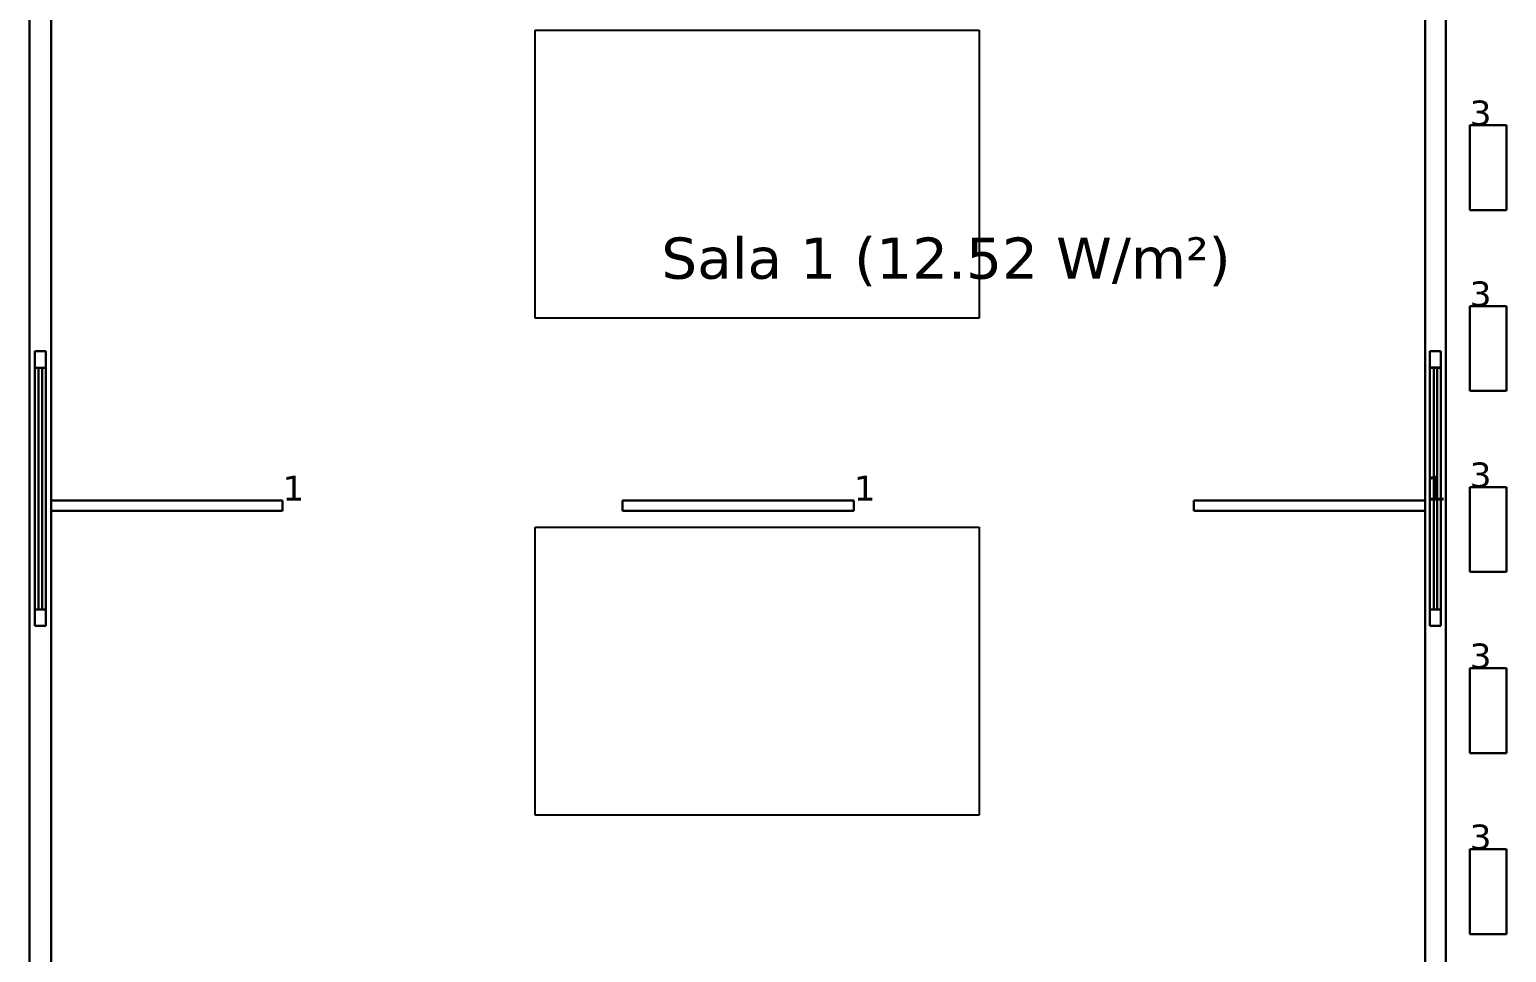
# Model space of a CAD drawing. Header units: inches. Extents: x 28 to 141, y 59 to 110.
# Drawn here: x 28.2 to 38.95, y 66.89 to 73.61 of the extents above; entities that cross this region are included whole.
import ezdxf

# ---------------------------------------------------------------- set-up
doc = ezdxf.new("R2010")
doc.units = ezdxf.units.IN
doc.header["$MEASUREMENT"] = 0
for name, color, linetype, true_color in [('DLX_BLD0_APERT', 7, 'Continuous', 0x969696), ('DLX_BLD0_CALC', 3, 'Continuous', 0x00ff00), ('DLX_BLD0_CONT', 7, 'Continuous', 0x969696), ('DLX_BLD0_DESC', 7, 'Continuous', 0x969696), ('DLX_BLD0_LUM', 7, 'Continuous', 0xffd400), ('DLX_BLD0_LUMKEY_IDX', 7, 'Continuous', 0x969696), ('DLX_BLD0_ROOF', 7, 'Continuous', 0x7f7f7f), ('DLX_BLD1_APERT', 7, 'Continuous', 0x969696), ('DLX_BLD1_CALC', 3, 'Continuous', 0x00ff00), ('DLX_BLD1_LUM', 7, 'Continuous', 0xffd400), ('DLX_BLD1_LUMKEY_IDX', 7, 'Continuous', 0x969696)]:
    doc.layers.add(name, color=color, linetype=linetype, true_color=true_color)
doc.styles.add('TableTextStyle', font='')
doc.styles.get('TableTextStyle').set_extended_font_data('VERDANA.TTF')

msp = doc.modelspace()

# ---------------------------------------------------------------- linework, layer by layer
at = {"layer": 'DLX_BLD0_APERT'}
for points in [[(28.239, 71.269, 0), (28.239, 69.269, 0)], [(28.319, 71.269, 0), (28.239, 71.269, 0)], [(28.239, 69.269, 0), (28.239, 71.269, 0)], [(28.239, 71.269, 0), (28.319, 71.269, 0)], [(28.239, 71.269, 0), (28.239, 71.269, 0)], [(28.239, 71.269, 0), (28.319, 71.269, 0)], [(28.319, 71.269, 0), (28.239, 71.269, 0)], [(28.239, 71.269, 0), (28.239, 69.269, 0)], [(28.239, 69.269, 0), (28.239, 71.269, 0)], [(28.239, 71.269, 0), (28.239, 71.269, 0)], [(28.319, 69.269, 0), (28.319, 71.269, 0)], [(28.319, 71.269, 0), (28.319, 69.269, 0)], [(28.319, 71.269, 0), (28.319, 71.269, 0)], [(28.319, 71.269, 0), (28.319, 69.269, 0)], [(28.319, 69.269, 0), (28.319, 71.269, 0)], [(28.319, 71.269, 0), (28.319, 71.269, 0)], [(38.473, 71.27, 0), (38.393, 71.27, 0)], [(38.393, 71.27, 0), (38.393, 69.27, 0)], [(38.473, 71.27, 0), (38.393, 71.27, 0)], [(38.393, 71.27, 0), (38.393, 71.27, 0)], [(38.393, 71.27, 0), (38.473, 71.27, 0)], [(38.393, 69.27, 0), (38.393, 71.27, 0)], [(38.393, 71.27, 0), (38.473, 71.27, 0)], [(38.393, 69.27, 0), (38.393, 71.27, 0)], [(38.393, 71.27, 0), (38.393, 71.27, 0)], [(38.393, 71.27, 0), (38.393, 69.27, 0)], [(38.473, 69.27, 0), (38.473, 71.27, 0)], [(38.473, 71.27, 0), (38.473, 71.27, 0)], [(38.473, 71.27, 0), (38.473, 69.27, 0)], [(38.473, 69.27, 0), (38.473, 71.27, 0)], [(38.473, 71.27, 0), (38.473, 71.27, 0)], [(38.473, 71.27, 0), (38.473, 69.27, 0)], [(28.239, 71.149, 0), (28.239, 71.149, 0)], [(28.239, 71.149, 0), (28.239, 69.389, 0)], [(28.239, 69.389, 0), (28.239, 71.149, 0)], [(28.239, 69.389, 0), (28.239, 71.149, 0)], [(28.239, 71.149, 0), (28.266, 71.149, 0)], [(28.266, 71.149, 0), (28.239, 71.149, 0)], [(28.239, 71.149, 0), (28.239, 71.149, 0)], [(28.239, 71.149, 0), (28.266, 71.149, 0)], [(28.266, 71.149, 0), (28.239, 71.149, 0)], [(28.239, 71.149, 0), (28.239, 69.389, 0)], [(28.266, 71.149, 0), (28.266, 69.389, 0)], [(28.266, 71.149, 0), (28.266, 71.149, 0)], [(28.266, 69.389, 0), (28.266, 71.149, 0)], [(28.266, 69.389, 0), (28.266, 71.149, 0)], [(28.266, 71.149, 0), (28.291, 71.149, 0)], [(28.291, 71.149, 0), (28.266, 71.149, 0)], [(28.266, 71.149, 0), (28.266, 69.389, 0)], [(28.291, 71.149, 0), (28.266, 71.149, 0)], [(28.266, 71.149, 0), (28.266, 71.149, 0)], [(28.266, 71.149, 0), (28.291, 71.149, 0)], [(28.266, 71.149, 0), (28.266, 69.389, 0)], [(28.266, 69.389, 0), (28.266, 71.149, 0)], [(28.266, 71.149, 0), (28.266, 71.149, 0)], [(28.266, 71.149, 0), (28.266, 69.389, 0)], [(28.291, 71.149, 0), (28.266, 71.149, 0)], [(28.266, 69.389, 0), (28.266, 71.149, 0)], [(28.266, 71.149, 0), (28.291, 71.149, 0)], [(28.266, 71.149, 0), (28.266, 71.149, 0)], [(28.266, 71.149, 0), (28.291, 71.149, 0)], [(28.291, 71.149, 0), (28.266, 71.149, 0)], [(28.291, 69.389, 0), (28.291, 71.149, 0)], [(28.291, 71.149, 0), (28.319, 71.149, 0)], [(28.291, 71.149, 0), (28.291, 69.389, 0)], [(28.291, 71.149, 0), (28.291, 69.389, 0)], [(28.319, 71.149, 0), (28.291, 71.149, 0)], [(28.291, 69.389, 0), (28.291, 71.149, 0)], [(28.291, 71.149, 0), (28.291, 71.149, 0)], [(28.291, 71.149, 0), (28.319, 71.149, 0)], [(28.319, 71.149, 0), (28.291, 71.149, 0)], [(28.291, 71.149, 0), (28.291, 71.149, 0)], [(28.291, 69.389, 0), (28.291, 71.149, 0)], [(28.291, 71.149, 0), (28.291, 69.389, 0)], [(28.291, 69.389, 0), (28.291, 71.149, 0)], [(28.291, 71.149, 0), (28.291, 71.149, 0)], [(28.291, 71.149, 0), (28.291, 69.389, 0)], [(28.291, 71.149, 0), (28.291, 71.149, 0)], [(28.319, 71.149, 0), (28.319, 71.149, 0)], [(28.319, 71.149, 0), (28.319, 69.389, 0)], [(28.319, 69.389, 0), (28.319, 71.149, 0)], [(28.319, 71.149, 0), (28.319, 69.389, 0)], [(28.319, 69.389, 0), (28.319, 71.149, 0)], [(28.319, 71.149, 0), (28.319, 71.149, 0)], [(38.393, 69.39, 0), (38.393, 71.15, 0)], [(38.393, 71.15, 0), (38.393, 71.15, 0)], [(38.393, 71.15, 0), (38.393, 69.39, 0)], [(38.393, 69.39, 0), (38.393, 71.15, 0)], [(38.393, 71.15, 0), (38.42, 71.15, 0)], [(38.42, 71.15, 0), (38.393, 71.15, 0)], [(38.393, 71.15, 0), (38.393, 71.15, 0)], [(38.393, 71.15, 0), (38.42, 71.15, 0)], [(38.42, 71.15, 0), (38.393, 71.15, 0)], [(38.393, 71.15, 0), (38.393, 69.39, 0)], [(38.42, 71.15, 0), (38.42, 69.39, 0)], [(38.42, 69.39, 0), (38.42, 71.15, 0)], [(38.42, 71.15, 0), (38.445, 71.15, 0)], [(38.42, 71.15, 0), (38.42, 71.15, 0)], [(38.42, 71.15, 0), (38.42, 71.15, 0)], [(38.42, 71.15, 0), (38.445, 71.15, 0)], [(38.445, 71.15, 0), (38.42, 71.15, 0)], [(38.42, 69.39, 0), (38.42, 71.15, 0)], [(38.42, 71.15, 0), (38.42, 69.39, 0)], [(38.445, 71.15, 0), (38.42, 71.15, 0)], [(38.445, 71.15, 0), (38.42, 71.15, 0)], [(38.42, 71.15, 0), (38.42, 69.39, 0)], [(38.42, 69.39, 0), (38.42, 71.15, 0)], [(38.42, 71.15, 0), (38.42, 71.15, 0)], [(38.42, 71.15, 0), (38.42, 69.39, 0)], [(38.42, 69.39, 0), (38.42, 71.15, 0)], [(38.42, 71.15, 0), (38.445, 71.15, 0)], [(38.445, 71.15, 0), (38.42, 71.15, 0)], [(38.42, 71.15, 0), (38.42, 71.15, 0)], [(38.42, 71.15, 0), (38.445, 71.15, 0)], [(38.445, 69.39, 0), (38.445, 71.15, 0)], [(38.445, 71.15, 0), (38.473, 71.15, 0)], [(38.445, 71.15, 0), (38.445, 71.15, 0)], [(38.445, 71.15, 0), (38.473, 71.15, 0)], [(38.473, 71.15, 0), (38.445, 71.15, 0)], [(38.445, 71.15, 0), (38.445, 69.39, 0)], [(38.473, 71.15, 0), (38.445, 71.15, 0)], [(38.445, 71.15, 0), (38.445, 69.39, 0)], [(38.445, 71.15, 0), (38.445, 71.15, 0)], [(38.445, 69.39, 0), (38.445, 71.15, 0)], [(38.445, 69.39, 0), (38.445, 71.15, 0)], [(38.445, 71.15, 0), (38.445, 71.15, 0)], [(38.445, 71.15, 0), (38.445, 69.39, 0)], [(38.445, 69.39, 0), (38.445, 71.15, 0)], [(38.445, 71.15, 0), (38.445, 69.39, 0)], [(38.445, 71.15, 0), (38.445, 71.15, 0)], [(38.473, 69.39, 0), (38.473, 71.15, 0)], [(38.473, 71.15, 0), (38.473, 71.15, 0)], [(38.473, 71.15, 0), (38.473, 69.39, 0)], [(38.473, 71.15, 0), (38.473, 69.39, 0)], [(38.473, 71.15, 0), (38.473, 71.15, 0)], [(38.473, 69.39, 0), (38.473, 71.15, 0)], [(28.239, 69.389, 0), (28.239, 69.389, 0)], [(28.266, 69.389, 0), (28.239, 69.389, 0)], [(28.266, 69.389, 0), (28.239, 69.389, 0)], [(28.239, 69.389, 0), (28.239, 69.389, 0)], [(28.239, 69.389, 0), (28.266, 69.389, 0)], [(28.239, 69.389, 0), (28.266, 69.389, 0)], [(28.266, 69.389, 0), (28.266, 69.389, 0)], [(28.291, 69.389, 0), (28.266, 69.389, 0)], [(28.291, 69.389, 0), (28.266, 69.389, 0)], [(28.266, 69.389, 0), (28.266, 69.389, 0)], [(28.266, 69.389, 0), (28.291, 69.389, 0)], [(28.266, 69.389, 0), (28.291, 69.389, 0)], [(28.266, 69.389, 0), (28.266, 69.389, 0)], [(28.266, 69.389, 0), (28.291, 69.389, 0)], [(28.291, 69.389, 0), (28.266, 69.389, 0)], [(28.266, 69.389, 0), (28.266, 69.389, 0)], [(28.266, 69.389, 0), (28.291, 69.389, 0)], [(28.291, 69.389, 0), (28.266, 69.389, 0)], [(28.319, 69.389, 0), (28.291, 69.389, 0)], [(28.291, 69.389, 0), (28.291, 69.389, 0)], [(28.291, 69.389, 0), (28.319, 69.389, 0)], [(28.319, 69.389, 0), (28.291, 69.389, 0)], [(28.291, 69.389, 0), (28.291, 69.389, 0)], [(28.291, 69.389, 0), (28.319, 69.389, 0)], [(28.291, 69.389, 0), (28.291, 69.389, 0)], [(28.291, 69.389, 0), (28.291, 69.389, 0)], [(28.319, 69.389, 0), (28.319, 69.389, 0)], [(28.319, 69.389, 0), (28.319, 69.389, 0)], [(38.393, 69.39, 0), (38.393, 69.39, 0)], [(38.42, 69.39, 0), (38.393, 69.39, 0)], [(38.393, 69.39, 0), (38.42, 69.39, 0)], [(38.42, 69.39, 0), (38.393, 69.39, 0)], [(38.393, 69.39, 0), (38.393, 69.39, 0)], [(38.393, 69.39, 0), (38.42, 69.39, 0)], [(38.445, 69.39, 0), (38.42, 69.39, 0)], [(38.42, 69.39, 0), (38.445, 69.39, 0)], [(38.42, 69.39, 0), (38.42, 69.39, 0)], [(38.42, 69.39, 0), (38.42, 69.39, 0)], [(38.42, 69.39, 0), (38.445, 69.39, 0)], [(38.445, 69.39, 0), (38.42, 69.39, 0)], [(38.42, 69.39, 0), (38.445, 69.39, 0)], [(38.42, 69.39, 0), (38.42, 69.39, 0)], [(38.445, 69.39, 0), (38.42, 69.39, 0)], [(38.445, 69.39, 0), (38.42, 69.39, 0)], [(38.42, 69.39, 0), (38.42, 69.39, 0)], [(38.42, 69.39, 0), (38.445, 69.39, 0)], [(38.473, 69.39, 0), (38.445, 69.39, 0)], [(38.445, 69.39, 0), (38.445, 69.39, 0)], [(38.445, 69.39, 0), (38.473, 69.39, 0)], [(38.473, 69.39, 0), (38.445, 69.39, 0)], [(38.445, 69.39, 0), (38.473, 69.39, 0)], [(38.445, 69.39, 0), (38.445, 69.39, 0)], [(38.445, 69.39, 0), (38.445, 69.39, 0)], [(38.445, 69.39, 0), (38.445, 69.39, 0)], [(38.473, 69.39, 0), (38.473, 69.39, 0)], [(38.473, 69.39, 0), (38.473, 69.39, 0)], [(28.239, 69.269, 0), (28.319, 69.269, 0)], [(28.239, 69.269, 0), (28.239, 69.269, 0)], [(28.239, 69.269, 0), (28.319, 69.269, 0)], [(28.319, 69.269, 0), (28.239, 69.269, 0)], [(28.319, 69.269, 0), (28.239, 69.269, 0)], [(28.239, 69.269, 0), (28.239, 69.269, 0)], [(28.319, 69.269, 0), (28.319, 69.269, 0)], [(28.319, 69.269, 0), (28.319, 69.269, 0)], [(38.393, 69.27, 0), (38.473, 69.27, 0)], [(38.473, 69.27, 0), (38.393, 69.27, 0)], [(38.473, 69.27, 0), (38.393, 69.27, 0)], [(38.393, 69.27, 0), (38.393, 69.27, 0)], [(38.393, 69.27, 0), (38.473, 69.27, 0)], [(38.393, 69.27, 0), (38.393, 69.27, 0)], [(38.473, 69.27, 0), (38.473, 69.27, 0)], [(38.473, 69.27, 0), (38.473, 69.27, 0)]]:
    msp.add_polyline3d(points, dxfattribs=at)
at = {"layer": 'DLX_BLD0_CALC'}
for points in [[(28.358, 84.599, 0), (28.358, 59.295, 0)], [(38.358, 59.295, 0), (38.358, 80.33, 0)], [(31.88, 73.607, 0), (35.112, 73.607, 0)], [(31.88, 71.509, 0), (31.88, 73.607, 0)], [(35.112, 73.607, 0), (35.112, 71.509, 0)], [(35.112, 71.509, 0), (31.88, 71.509, 0)], [(31.88, 69.989, 0), (35.112, 69.989, 0)], [(31.88, 67.891, 0), (31.88, 69.989, 0)], [(35.112, 69.989, 0), (35.112, 67.891, 0)], [(35.112, 67.891, 0), (31.88, 67.891, 0)]]:
    msp.add_polyline3d(points, dxfattribs=at)
at = {"layer": 'DLX_BLD0_CONT'}
for points in [[(28.2, 93.1, 0), (28.2, 59.131, 0)], [(28.358, 84.599, 0), (28.358, 59.295, 0)], [(38.358, 59.295, 0), (38.358, 84.599, 0)], [(38.508, 59.131, 0), (38.508, 84.599, 0)]]:
    msp.add_polyline3d(points, dxfattribs=at)
at = {"layer": 'DLX_BLD0_LUM'}
for points in [[(28.358, 70.108, 0), (28.358, 70.182, 0)], [(28.358, 70.182, 0), (28.358, 70.182, 0)], [(28.358, 70.182, 0), (28.358, 70.108, 0)], [(28.358, 70.182, 0), (30.042, 70.182, 0)], [(30.042, 70.182, 0), (28.358, 70.182, 0)], [(28.358, 70.182, 0), (28.358, 70.182, 0)], [(30.042, 70.182, 0), (28.358, 70.182, 0)], [(28.358, 70.182, 0), (28.358, 70.108, 0)], [(28.358, 70.108, 0), (28.358, 70.182, 0)], [(28.358, 70.182, 0), (30.042, 70.182, 0)], [(28.358, 70.108, 0), (28.358, 70.108, 0)], [(30.042, 70.108, 0), (28.358, 70.108, 0)], [(28.358, 70.108, 0), (28.358, 70.108, 0)], [(28.358, 70.108, 0), (30.042, 70.108, 0)], [(28.358, 70.108, 0), (30.042, 70.108, 0)], [(30.042, 70.108, 0), (28.358, 70.108, 0)], [(30.042, 70.182, 0), (30.042, 70.182, 0)], [(30.042, 70.182, 0), (30.042, 70.108, 0)], [(30.042, 70.108, 0), (30.042, 70.182, 0)], [(30.042, 70.182, 0), (30.042, 70.182, 0)], [(30.042, 70.108, 0), (30.042, 70.182, 0)], [(30.042, 70.182, 0), (30.042, 70.108, 0)], [(30.042, 70.108, 0), (30.042, 70.108, 0)], [(30.042, 70.108, 0), (30.042, 70.108, 0)], [(32.516, 70.108, 0), (32.516, 70.182, 0)], [(32.516, 70.182, 0), (32.516, 70.182, 0)], [(32.516, 70.182, 0), (32.516, 70.108, 0)], [(32.516, 70.182, 0), (34.2, 70.182, 0)], [(34.2, 70.182, 0), (32.516, 70.182, 0)], [(32.516, 70.182, 0), (32.516, 70.182, 0)], [(34.2, 70.182, 0), (32.516, 70.182, 0)], [(32.516, 70.182, 0), (32.516, 70.108, 0)], [(32.516, 70.108, 0), (32.516, 70.182, 0)], [(32.516, 70.182, 0), (34.2, 70.182, 0)], [(32.516, 70.108, 0), (32.516, 70.108, 0)], [(34.2, 70.108, 0), (32.516, 70.108, 0)], [(32.516, 70.108, 0), (32.516, 70.108, 0)], [(32.516, 70.108, 0), (34.2, 70.108, 0)], [(32.516, 70.108, 0), (34.2, 70.108, 0)], [(34.2, 70.108, 0), (32.516, 70.108, 0)], [(34.2, 70.182, 0), (34.2, 70.182, 0)], [(34.2, 70.182, 0), (34.2, 70.108, 0)], [(34.2, 70.108, 0), (34.2, 70.182, 0)], [(34.2, 70.182, 0), (34.2, 70.182, 0)], [(34.2, 70.108, 0), (34.2, 70.182, 0)], [(34.2, 70.182, 0), (34.2, 70.108, 0)], [(34.2, 70.108, 0), (34.2, 70.108, 0)], [(34.2, 70.108, 0), (34.2, 70.108, 0)], [(36.674, 70.108, 0), (36.674, 70.182, 0)], [(36.674, 70.182, 0), (36.674, 70.182, 0)], [(36.674, 70.182, 0), (36.674, 70.108, 0)], [(36.674, 70.182, 0), (38.358, 70.182, 0)], [(38.358, 70.182, 0), (36.674, 70.182, 0)], [(36.674, 70.182, 0), (36.674, 70.182, 0)], [(38.358, 70.182, 0), (36.674, 70.182, 0)], [(36.674, 70.182, 0), (36.674, 70.108, 0)], [(36.674, 70.108, 0), (36.674, 70.182, 0)], [(36.674, 70.182, 0), (38.358, 70.182, 0)], [(36.674, 70.108, 0), (36.674, 70.108, 0)], [(38.358, 70.108, 0), (36.674, 70.108, 0)], [(36.674, 70.108, 0), (36.674, 70.108, 0)], [(36.674, 70.108, 0), (38.358, 70.108, 0)], [(36.674, 70.108, 0), (38.358, 70.108, 0)], [(38.358, 70.108, 0), (36.674, 70.108, 0)], [(38.358, 70.182, 0), (38.358, 70.182, 0)], [(38.358, 70.182, 0), (38.358, 70.108, 0)], [(38.358, 70.108, 0), (38.358, 70.182, 0)], [(38.358, 70.182, 0), (38.358, 70.182, 0)], [(38.358, 70.108, 0), (38.358, 70.182, 0)], [(38.358, 70.182, 0), (38.358, 70.108, 0)], [(38.358, 70.108, 0), (38.358, 70.108, 0)], [(38.358, 70.108, 0), (38.358, 70.108, 0)]]:
    msp.add_polyline3d(points, dxfattribs=at)
at = {"layer": 'DLX_BLD0_ROOF'}
for points in [[(28.2, 93.1, 0), (28.2, 59.131, 0)], [(28.2, 59.131, 0), (28.2, 93.1, 0)], [(28.2, 59.131, 0), (28.2, 93.1, 0)], [(28.2, 93.1, 0), (28.2, 59.131, 0)], [(28.358, 84.599, 0), (28.358, 59.295, 0)], [(28.358, 59.295, 0), (28.358, 84.599, 0)], [(38.358, 59.295, 0), (38.358, 84.599, 0)], [(38.358, 84.599, 0), (38.358, 59.295, 0)], [(38.508, 59.131, 0), (38.508, 84.599, 0)], [(38.508, 84.599, 0), (38.508, 59.131, 0)], [(38.508, 84.599, 0), (38.508, 59.131, 0)], [(38.508, 59.131, 0), (38.508, 84.599, 0)]]:
    msp.add_polyline3d(points, dxfattribs=at)
at = {"layer": 'DLX_BLD1_APERT'}
for points in [[(38.393, 71.269, 0), (38.393, 69.269, 0)], [(38.473, 71.269, 0), (38.393, 71.269, 0)], [(38.393, 69.269, 0), (38.393, 71.269, 0)], [(38.393, 71.269, 0), (38.473, 71.269, 0)], [(38.393, 71.269, 0), (38.393, 71.269, 0)], [(38.393, 71.269, 0), (38.473, 71.269, 0)], [(38.473, 71.269, 0), (38.393, 71.269, 0)], [(38.393, 71.269, 0), (38.393, 69.269, 0)], [(38.393, 69.269, 0), (38.393, 71.269, 0)], [(38.393, 71.269, 0), (38.393, 71.269, 0)], [(38.473, 69.269, 0), (38.473, 71.269, 0)], [(38.473, 71.269, 0), (38.473, 69.269, 0)], [(38.473, 71.269, 0), (38.473, 71.269, 0)], [(38.473, 71.269, 0), (38.473, 69.269, 0)], [(38.473, 69.269, 0), (38.473, 71.269, 0)], [(38.473, 71.269, 0), (38.473, 71.269, 0)], [(38.393, 71.149, 0), (38.393, 71.149, 0)], [(38.393, 71.149, 0), (38.393, 69.389, 0)], [(38.393, 69.389, 0), (38.393, 71.149, 0)], [(38.393, 69.389, 0), (38.393, 71.149, 0)], [(38.393, 71.149, 0), (38.42, 71.149, 0)], [(38.42, 71.149, 0), (38.393, 71.149, 0)], [(38.393, 71.149, 0), (38.393, 71.149, 0)], [(38.393, 71.149, 0), (38.42, 71.149, 0)], [(38.42, 71.149, 0), (38.393, 71.149, 0)], [(38.393, 71.149, 0), (38.393, 69.389, 0)], [(38.42, 71.149, 0), (38.42, 69.389, 0)], [(38.42, 71.149, 0), (38.42, 71.149, 0)], [(38.42, 69.389, 0), (38.42, 71.149, 0)], [(38.42, 69.389, 0), (38.42, 71.149, 0)], [(38.42, 71.149, 0), (38.445, 71.149, 0)], [(38.445, 71.149, 0), (38.42, 71.149, 0)], [(38.42, 71.149, 0), (38.42, 69.389, 0)], [(38.445, 71.149, 0), (38.42, 71.149, 0)], [(38.42, 71.149, 0), (38.42, 71.149, 0)], [(38.42, 71.149, 0), (38.445, 71.149, 0)], [(38.42, 71.149, 0), (38.42, 69.389, 0)], [(38.42, 69.389, 0), (38.42, 71.149, 0)], [(38.42, 71.149, 0), (38.42, 71.149, 0)], [(38.42, 71.149, 0), (38.42, 69.389, 0)], [(38.445, 71.149, 0), (38.42, 71.149, 0)], [(38.42, 69.389, 0), (38.42, 71.149, 0)], [(38.42, 71.149, 0), (38.445, 71.149, 0)], [(38.42, 71.149, 0), (38.42, 71.149, 0)], [(38.42, 71.149, 0), (38.445, 71.149, 0)], [(38.445, 71.149, 0), (38.42, 71.149, 0)], [(38.445, 69.389, 0), (38.445, 71.149, 0)], [(38.445, 71.149, 0), (38.473, 71.149, 0)], [(38.445, 71.149, 0), (38.445, 69.389, 0)], [(38.445, 71.149, 0), (38.445, 69.389, 0)], [(38.473, 71.149, 0), (38.445, 71.149, 0)], [(38.445, 69.389, 0), (38.445, 71.149, 0)], [(38.445, 71.149, 0), (38.445, 71.149, 0)], [(38.445, 71.149, 0), (38.473, 71.149, 0)], [(38.473, 71.149, 0), (38.445, 71.149, 0)], [(38.445, 71.149, 0), (38.445, 71.149, 0)], [(38.445, 69.389, 0), (38.445, 71.149, 0)], [(38.445, 71.149, 0), (38.445, 69.389, 0)], [(38.445, 69.389, 0), (38.445, 71.149, 0)], [(38.445, 71.149, 0), (38.445, 71.149, 0)], [(38.445, 71.149, 0), (38.445, 69.389, 0)], [(38.445, 71.149, 0), (38.445, 71.149, 0)], [(38.473, 71.149, 0), (38.473, 71.149, 0)], [(38.473, 71.149, 0), (38.473, 69.389, 0)], [(38.473, 69.389, 0), (38.473, 71.149, 0)], [(38.473, 71.149, 0), (38.473, 69.389, 0)], [(38.473, 69.389, 0), (38.473, 71.149, 0)], [(38.473, 71.149, 0), (38.473, 71.149, 0)], [(38.393, 69.389, 0), (38.393, 69.389, 0)], [(38.42, 69.389, 0), (38.393, 69.389, 0)], [(38.42, 69.389, 0), (38.393, 69.389, 0)], [(38.393, 69.389, 0), (38.393, 69.389, 0)], [(38.393, 69.389, 0), (38.42, 69.389, 0)], [(38.393, 69.389, 0), (38.42, 69.389, 0)], [(38.42, 69.389, 0), (38.42, 69.389, 0)], [(38.445, 69.389, 0), (38.42, 69.389, 0)], [(38.445, 69.389, 0), (38.42, 69.389, 0)], [(38.42, 69.389, 0), (38.42, 69.389, 0)], [(38.42, 69.389, 0), (38.445, 69.389, 0)], [(38.42, 69.389, 0), (38.445, 69.389, 0)], [(38.42, 69.389, 0), (38.42, 69.389, 0)], [(38.42, 69.389, 0), (38.445, 69.389, 0)], [(38.445, 69.389, 0), (38.42, 69.389, 0)], [(38.42, 69.389, 0), (38.42, 69.389, 0)], [(38.42, 69.389, 0), (38.445, 69.389, 0)], [(38.445, 69.389, 0), (38.42, 69.389, 0)], [(38.473, 69.389, 0), (38.445, 69.389, 0)], [(38.445, 69.389, 0), (38.445, 69.389, 0)], [(38.445, 69.389, 0), (38.473, 69.389, 0)], [(38.473, 69.389, 0), (38.445, 69.389, 0)], [(38.445, 69.389, 0), (38.445, 69.389, 0)], [(38.445, 69.389, 0), (38.473, 69.389, 0)], [(38.445, 69.389, 0), (38.445, 69.389, 0)], [(38.445, 69.389, 0), (38.445, 69.389, 0)], [(38.473, 69.389, 0), (38.473, 69.389, 0)], [(38.473, 69.389, 0), (38.473, 69.389, 0)], [(38.393, 69.269, 0), (38.473, 69.269, 0)], [(38.393, 69.269, 0), (38.393, 69.269, 0)], [(38.393, 69.269, 0), (38.473, 69.269, 0)], [(38.473, 69.269, 0), (38.393, 69.269, 0)], [(38.473, 69.269, 0), (38.393, 69.269, 0)], [(38.393, 69.269, 0), (38.393, 69.269, 0)], [(38.473, 69.269, 0), (38.473, 69.269, 0)], [(38.473, 69.269, 0), (38.473, 69.269, 0)]]:
    msp.add_polyline3d(points, dxfattribs=at)
at = {"layer": 'DLX_BLD1_CALC'}
msp.add_polyline3d([(38.508, 84.599, 0), (38.508, 64.437, 0)], dxfattribs=at)
at = {"layer": 'DLX_BLD1_LUM'}
for points in [[(38.683, 72.297, 0), (38.683, 72.914, 0)], [(38.683, 72.914, 0), (38.683, 72.914, 0)], [(38.683, 72.914, 0), (38.683, 72.297, 0)], [(38.683, 72.914, 0), (38.95, 72.914, 0)], [(38.95, 72.914, 0), (38.683, 72.914, 0)], [(38.683, 72.914, 0), (38.683, 72.914, 0)], [(38.95, 72.914, 0), (38.683, 72.914, 0)], [(38.683, 72.914, 0), (38.683, 72.297, 0)], [(38.683, 72.297, 0), (38.683, 72.914, 0)], [(38.683, 72.914, 0), (38.95, 72.914, 0)], [(38.95, 72.914, 0), (38.95, 72.914, 0)], [(38.95, 72.914, 0), (38.95, 72.297, 0)], [(38.95, 72.297, 0), (38.95, 72.914, 0)], [(38.95, 72.914, 0), (38.95, 72.914, 0)], [(38.95, 72.297, 0), (38.95, 72.914, 0)], [(38.95, 72.914, 0), (38.95, 72.297, 0)], [(38.95, 72.297, 0), (38.683, 72.297, 0)], [(38.683, 72.297, 0), (38.683, 72.297, 0)], [(38.683, 72.297, 0), (38.95, 72.297, 0)], [(38.683, 72.297, 0), (38.683, 72.297, 0)], [(38.683, 72.297, 0), (38.95, 72.297, 0)], [(38.95, 72.297, 0), (38.683, 72.297, 0)], [(38.95, 72.297, 0), (38.95, 72.297, 0)], [(38.95, 72.297, 0), (38.95, 72.297, 0)], [(38.683, 70.98, 0), (38.683, 71.597, 0)], [(38.683, 71.597, 0), (38.683, 71.597, 0)], [(38.683, 71.597, 0), (38.683, 70.98, 0)], [(38.683, 71.597, 0), (38.95, 71.597, 0)], [(38.95, 71.597, 0), (38.683, 71.597, 0)], [(38.683, 71.597, 0), (38.683, 71.597, 0)], [(38.95, 71.597, 0), (38.683, 71.597, 0)], [(38.683, 71.597, 0), (38.683, 70.98, 0)], [(38.683, 70.98, 0), (38.683, 71.597, 0)], [(38.683, 71.597, 0), (38.95, 71.597, 0)], [(38.95, 71.597, 0), (38.95, 71.597, 0)], [(38.95, 71.597, 0), (38.95, 70.98, 0)], [(38.95, 70.98, 0), (38.95, 71.597, 0)], [(38.95, 71.597, 0), (38.95, 71.597, 0)], [(38.95, 70.98, 0), (38.95, 71.597, 0)], [(38.95, 71.597, 0), (38.95, 70.98, 0)], [(38.95, 70.98, 0), (38.683, 70.98, 0)], [(38.683, 70.98, 0), (38.683, 70.98, 0)], [(38.683, 70.98, 0), (38.95, 70.98, 0)], [(38.683, 70.98, 0), (38.683, 70.98, 0)], [(38.683, 70.98, 0), (38.95, 70.98, 0)], [(38.95, 70.98, 0), (38.683, 70.98, 0)], [(38.95, 70.98, 0), (38.95, 70.98, 0)], [(38.95, 70.98, 0), (38.95, 70.98, 0)], [(38.683, 69.662, 0), (38.683, 70.279, 0)], [(38.683, 70.279, 0), (38.683, 70.279, 0)], [(38.683, 70.279, 0), (38.683, 69.662, 0)], [(38.683, 70.279, 0), (38.95, 70.279, 0)], [(38.95, 70.279, 0), (38.683, 70.279, 0)], [(38.683, 70.279, 0), (38.683, 70.279, 0)], [(38.95, 70.279, 0), (38.683, 70.279, 0)], [(38.683, 70.279, 0), (38.683, 69.662, 0)], [(38.683, 69.662, 0), (38.683, 70.279, 0)], [(38.683, 70.279, 0), (38.95, 70.279, 0)], [(38.95, 70.279, 0), (38.95, 70.279, 0)], [(38.95, 70.279, 0), (38.95, 69.662, 0)], [(38.95, 69.662, 0), (38.95, 70.279, 0)], [(38.95, 70.279, 0), (38.95, 70.279, 0)], [(38.95, 69.662, 0), (38.95, 70.279, 0)], [(38.95, 70.279, 0), (38.95, 69.662, 0)], [(38.95, 69.662, 0), (38.683, 69.662, 0)], [(38.683, 69.662, 0), (38.683, 69.662, 0)], [(38.683, 69.662, 0), (38.95, 69.662, 0)], [(38.683, 69.662, 0), (38.683, 69.662, 0)], [(38.683, 69.662, 0), (38.95, 69.662, 0)], [(38.95, 69.662, 0), (38.683, 69.662, 0)], [(38.95, 69.662, 0), (38.95, 69.662, 0)], [(38.95, 69.662, 0), (38.95, 69.662, 0)], [(38.683, 68.344, 0), (38.683, 68.961, 0)], [(38.683, 68.961, 0), (38.683, 68.961, 0)], [(38.683, 68.961, 0), (38.683, 68.344, 0)], [(38.683, 68.961, 0), (38.95, 68.961, 0)], [(38.95, 68.961, 0), (38.683, 68.961, 0)], [(38.683, 68.961, 0), (38.683, 68.961, 0)], [(38.95, 68.961, 0), (38.683, 68.961, 0)], [(38.683, 68.961, 0), (38.683, 68.344, 0)], [(38.683, 68.344, 0), (38.683, 68.961, 0)], [(38.683, 68.961, 0), (38.95, 68.961, 0)], [(38.95, 68.961, 0), (38.95, 68.961, 0)], [(38.95, 68.961, 0), (38.95, 68.344, 0)], [(38.95, 68.344, 0), (38.95, 68.961, 0)], [(38.95, 68.961, 0), (38.95, 68.961, 0)], [(38.95, 68.344, 0), (38.95, 68.961, 0)], [(38.95, 68.961, 0), (38.95, 68.344, 0)], [(38.95, 68.344, 0), (38.683, 68.344, 0)], [(38.683, 68.344, 0), (38.683, 68.344, 0)], [(38.683, 68.344, 0), (38.95, 68.344, 0)], [(38.683, 68.344, 0), (38.683, 68.344, 0)], [(38.683, 68.344, 0), (38.95, 68.344, 0)], [(38.95, 68.344, 0), (38.683, 68.344, 0)], [(38.95, 68.344, 0), (38.95, 68.344, 0)], [(38.95, 68.344, 0), (38.95, 68.344, 0)], [(38.683, 67.026, 0), (38.683, 67.643, 0)], [(38.683, 67.643, 0), (38.683, 67.643, 0)], [(38.683, 67.643, 0), (38.683, 67.026, 0)], [(38.683, 67.643, 0), (38.95, 67.643, 0)], [(38.95, 67.643, 0), (38.683, 67.643, 0)], [(38.683, 67.643, 0), (38.683, 67.643, 0)], [(38.95, 67.643, 0), (38.683, 67.643, 0)], [(38.683, 67.643, 0), (38.683, 67.026, 0)], [(38.683, 67.026, 0), (38.683, 67.643, 0)], [(38.683, 67.643, 0), (38.95, 67.643, 0)], [(38.95, 67.643, 0), (38.95, 67.643, 0)], [(38.95, 67.643, 0), (38.95, 67.026, 0)], [(38.95, 67.026, 0), (38.95, 67.643, 0)], [(38.95, 67.643, 0), (38.95, 67.643, 0)], [(38.95, 67.026, 0), (38.95, 67.643, 0)], [(38.95, 67.643, 0), (38.95, 67.026, 0)], [(38.95, 67.026, 0), (38.683, 67.026, 0)], [(38.683, 67.026, 0), (38.683, 67.026, 0)], [(38.683, 67.026, 0), (38.95, 67.026, 0)], [(38.683, 67.026, 0), (38.683, 67.026, 0)], [(38.683, 67.026, 0), (38.95, 67.026, 0)], [(38.95, 67.026, 0), (38.683, 67.026, 0)], [(38.95, 67.026, 0), (38.95, 67.026, 0)], [(38.95, 67.026, 0), (38.95, 67.026, 0)]]:
    msp.add_polyline3d(points, dxfattribs=at)

# ---------------------------------------------------------------- texts
at = {"layer": 'DLX_BLD0_DESC', "style": 'TableTextStyle'}
msp.add_text('Sala 1 (12.52 W/m²)', height=0.3, dxfattribs=at).set_placement((32.798, 71.797))
at = {"layer": 'DLX_BLD0_LUMKEY_IDX', "style": 'TableTextStyle'}
for p in [(30.042, 70.182), (34.2, 70.182), (38.358, 70.182)]:
    msp.add_text('1', height=0.18, dxfattribs=at).set_placement(p)
at = {"layer": 'DLX_BLD1_LUMKEY_IDX', "style": 'TableTextStyle'}
for p in [(38.683, 72.914), (38.683, 71.597), (38.683, 70.279), (38.683, 68.961), (38.683, 67.643)]:
    msp.add_text('3', height=0.18, dxfattribs=at).set_placement(p)

doc.saveas('drawing.dxf')
